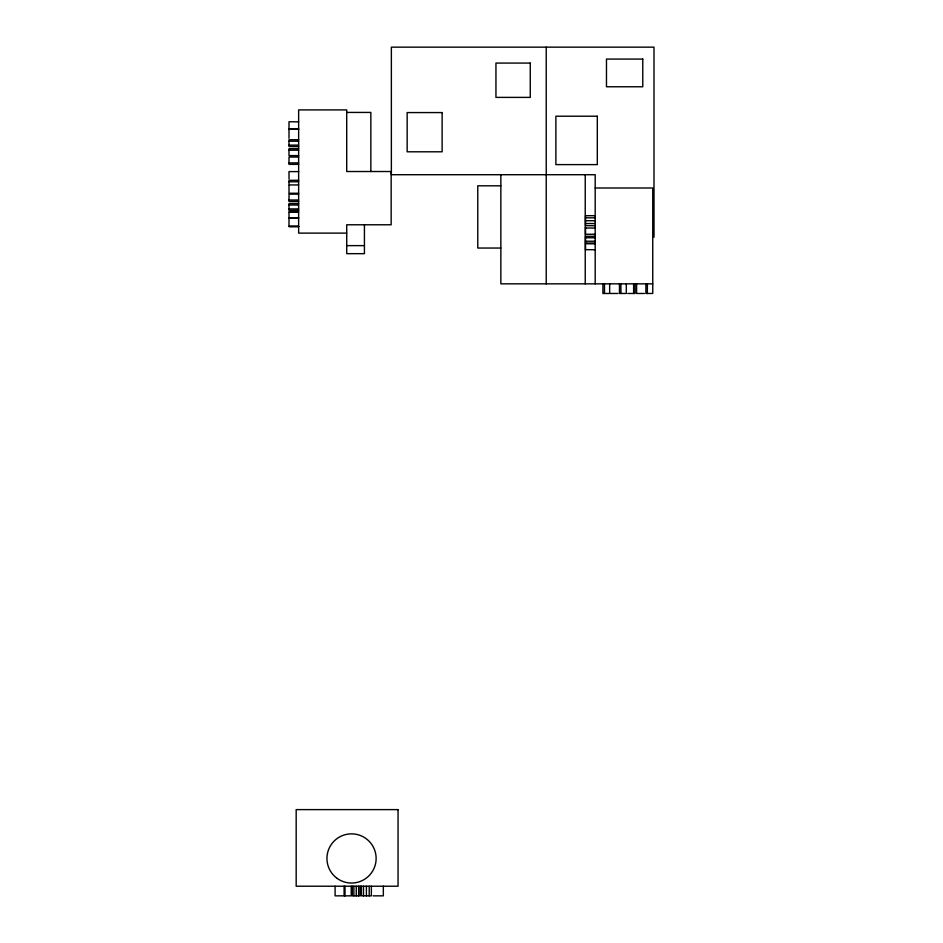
<?xml version="1.0" encoding="UTF-8"?>
<svg xmlns="http://www.w3.org/2000/svg" width="943" height="943" viewBox="0 0 943 943"><rect width="100%" height="100%" fill="white"/><g stroke="black" fill="none" stroke-linecap="round" stroke-linejoin="round"><path stroke-width="1.41" d="M346.718 112.429L370.847 112.429L370.847 171.52M298.636 121.859L289.006 121.741L289.006 129.662M289.006 129.085L298.636 129.085M289.006 129.203L298.636 129.203M298.636 139.741L289.006 139.741L289.006 146.601L298.636 146.601M289.006 141.214L298.636 141.214M289.006 145.128L298.636 145.128M298.636 148.723L289.006 148.723L289.006 155.583L298.636 155.583M289.006 150.196L298.636 150.196M298.636 157.045L289.006 157.045L289.006 164.365L298.636 164.365M289.006 162.891L298.636 162.891M298.636 171.602L289.006 171.602L289.006 178.946M298.636 180.302L289.006 180.302L289.006 184.934L298.636 184.934M289.006 181.775L298.636 181.775M500.851 185.806L477.771 185.806L477.771 248.044L500.851 248.044M595.186 187.999L652.756 187.999L652.756 293.473L645.896 293.473L645.896 283.843M298.636 193.256L289.006 193.256L289.006 185.453M298.636 194.152L289.006 194.152L289.006 201.472L298.636 201.472M289.006 200.01L298.636 200.01M298.636 203.535L289.006 203.535L289.006 210.395L298.636 210.395M289.006 205.008L298.636 205.008M289.006 208.933L298.636 208.933M289.006 211.986L298.636 211.986L289.006 212.057L289.006 218.293M595.186 215.699L585.544 215.699L585.544 225.672L595.186 225.672M585.544 217.809L595.186 217.809M585.544 220.721L595.186 220.721M585.544 223.526L595.186 223.526M289.006 226.344L298.636 226.344M289.006 226.438L298.636 226.438M298.636 226.603L289.006 226.603L289.006 219.059M585.544 228.017L595.186 228.017M346.718 233.121L298.636 233.121L298.636 109.907L346.718 109.907L346.718 171.52L391.156 171.52L391.156 224.776L346.718 224.776L346.718 253.667L364.422 253.667L364.422 224.776M595.186 234.253L585.544 234.253L585.544 227.31M595.186 236.316L585.544 236.316L585.544 243.542M585.544 237.777L595.186 237.777M585.544 241.231L595.186 241.231M585.544 243.058L595.186 243.058M595.186 243.813L585.544 243.742L585.544 250.048M346.718 245.628L364.422 245.628M585.544 249.659L595.186 249.73M652.756 283.843L500.851 283.843L500.851 174.714M610.145 293.473L617.948 293.473M627.767 293.473L635.087 293.473L635.087 283.843M644.399 293.473L636.596 293.473L636.596 283.843M344.289 895.85L351.232 895.85L351.232 886.22M373.051 895.85L383.329 895.85L383.329 886.22M653.994 237.223L653.994 47.15L391.369 47.15L391.369 174.714L595.186 174.714L595.186 283.843M647.37 283.843L647.37 293.473M633.625 283.843L633.625 293.473M626.305 283.843L626.305 293.473L619.457 293.473L619.457 283.843M620.918 283.843L620.918 293.473M609.661 283.843L609.661 293.473L602.919 293.473L602.919 283.843M604.475 283.843L604.475 293.473M585.226 174.714L585.226 283.843M546.233 47.15L546.233 283.843M371.353 886.22L371.353 895.85L361.381 895.85L361.381 886.22M369.208 886.22L369.208 895.85M366.403 886.22L366.403 895.85M363.491 886.22L363.491 895.85M360.155 886.22L360.155 895.85L352.281 895.85L352.281 886.22M358.623 886.22L358.623 895.85M356.254 886.22L356.254 895.85M353.873 886.22L353.873 895.85M345.008 886.22L345.008 895.85M344.101 886.22L344.101 895.85L335.095 895.85L335.095 886.22M289.006 130.499L289.006 138.303M642.772 59.079L606.479 59.079L606.479 86.768L642.772 86.768L642.772 59.079M530.261 63.075L495.947 63.075L495.947 97.388L530.261 97.388L530.261 63.075M442.126 112.571L407.152 112.571L407.152 151.799L442.126 151.799L442.126 112.571M597.308 116.213L555.875 116.213L555.875 164.612L597.308 164.612L597.308 116.213M298.636 217.892L289.006 217.892L298.636 217.974M398.052 809.613L296.173 809.613L296.173 886.22L398.052 886.22L398.052 809.613M337.276 878.487A24.601 24.601 0 0 0 376.021 860.77A24.601 24.601 0 0 0 341.307 836.076A24.601 24.601 0 0 0 337.276 878.487"/></g></svg>
